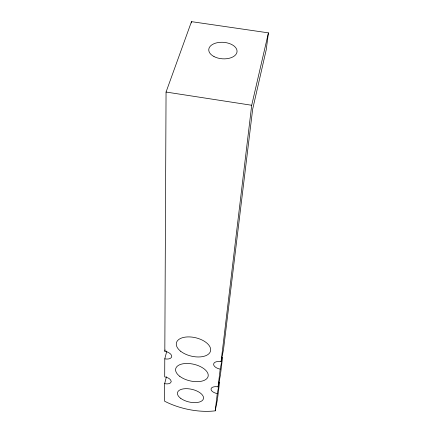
<?xml version="1.0" encoding="UTF-8"?>
<svg xmlns="http://www.w3.org/2000/svg" width="433" height="433" viewBox="0 0 433 433"><rect width="100%" height="100%" fill="white"/><g stroke="black" fill="none" stroke-linecap="round" stroke-linejoin="round"><path stroke-width="0.65" d="M166.434 376.715L164.664 383.676L164.583 401.191A49.059 24.389 13 0 0 215.217 410.841L217.447 399.497L219.569 382.014L217.274 393.597L215.217 410.841M166.813 351.066L164.784 358.854L164.697 376.845C167.268 377.462 170.705 378.566 171.268 381.527C170.597 384.304 166.873 384.006 164.664 383.676M164.784 358.854A7.096 3.708 14.4 0 0 171.744 356.348A7.096 3.708 14.4 0 0 164.821 351.271L166.055 92.045L191.483 21.65L268.417 32.859L266.23 49.768L252.666 109.197L223.493 349.696L221.084 361.669A7.15 3.751 11.9 0 0 213.621 364.104A7.15 3.751 11.9 0 0 220.197 369.143L218.075 386.875A6.771 3.372 11.9 0 0 211.028 388.986A6.771 3.372 11.9 0 0 217.274 393.597M191.44 22.954L191.483 21.65M221.084 361.669L251.697 105.262L268.417 32.859M218.075 386.875L220.397 375.211L222.573 357.257L220.197 369.143M164.821 351.271L165.162 349.961M166.055 92.045L251.697 105.262M180.685 351.266A17.542 9.445 13.3 0 0 209.848 352.608A17.542 9.445 13.3 0 0 189.903 336.928A17.542 9.445 13.3 0 0 180.685 351.266M179.792 376.342A16.654 8.514 13.1 0 0 207.45 377.874A16.654 8.514 13.1 0 0 188.469 363.504A16.654 8.514 13.1 0 0 179.792 376.342M180.832 398.441A13.331 6.484 13 0 0 202.936 399.821A13.331 6.484 13 0 0 187.668 388.71A13.331 6.484 13 0 0 180.832 398.441M213.999 56.566A14.186 8.259 4.2 0 0 236.889 52.539A14.186 8.259 4.2 0 0 217.81 42.602A14.186 8.259 4.2 0 0 213.999 56.566"/></g></svg>
